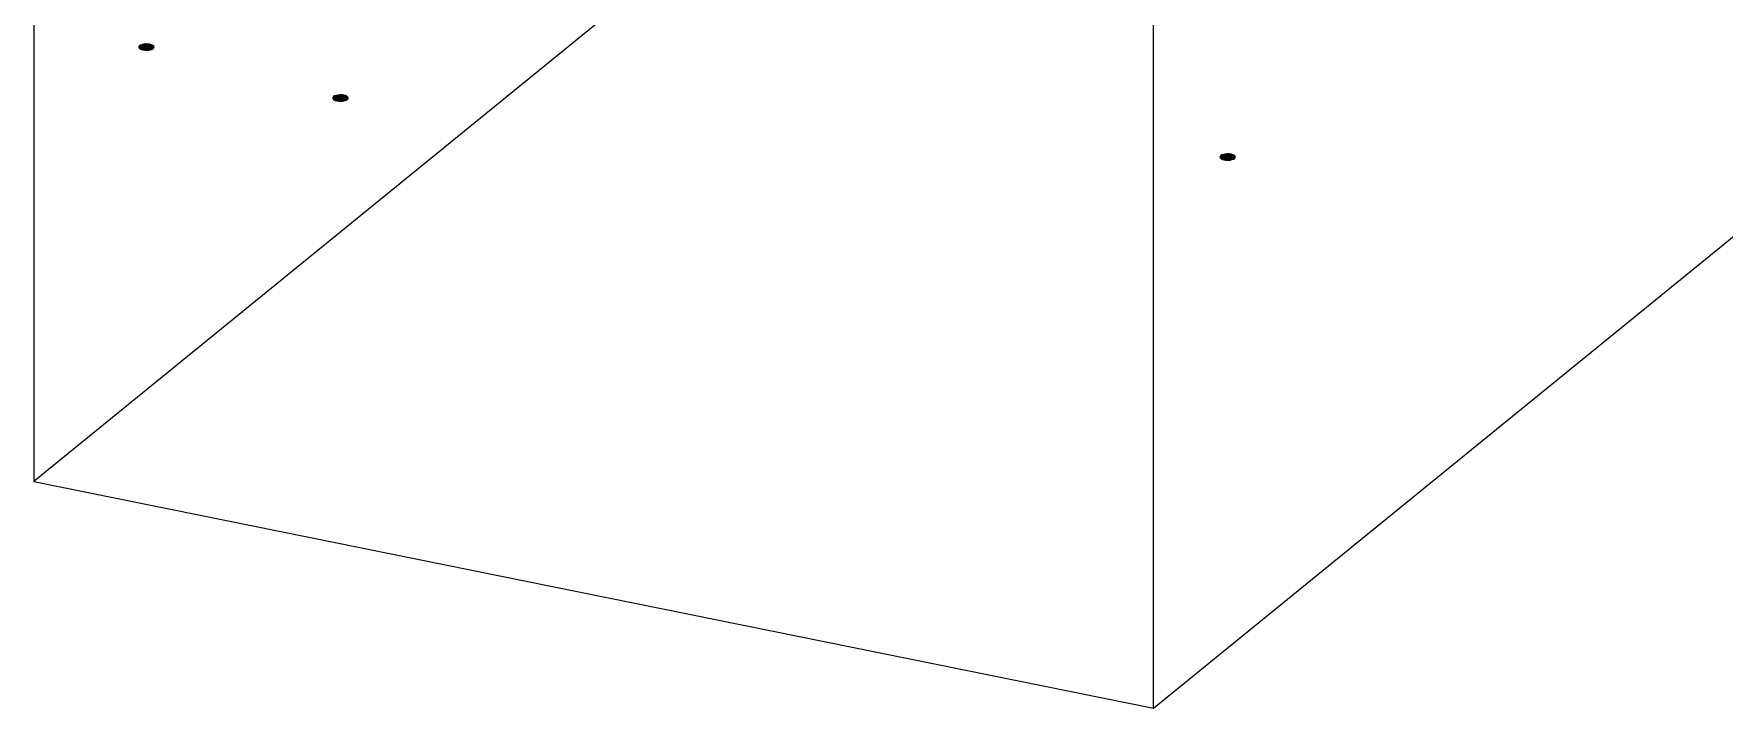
# Model space of a CAD drawing. Header units: inches. Extents: x -8719 to -3484, y -2874 to 4085.
# Drawn here: x -6074 to -5200, y -1263 to -915 of the extents above; entities that cross this region are included whole.
import ezdxf

# ---------------------------------------------------------------- set-up
doc = ezdxf.new("R2010")
doc.units = ezdxf.units.IN
doc.header["$MEASUREMENT"] = 0
doc.layers.add('G-ANNO-SYMB', color=111, linetype='Continuous', lineweight=9)
doc.layers.add('L-SITE', color=91, linetype='Continuous', lineweight=9)
doc.layers.add('L-SITE-1', color=91, linetype='Continuous', lineweight=9, transparency=0.4)

# ---------------------------------------------------------------- blocks, each defined once
blk = doc.blocks.new('BenchMark - BenchMark-1780238-STRUCTURAL - 3D - SOUTHEAST')
at = {"layer": 'L-SITE-1'}
blk.add_hatch(color=256, dxfattribs=at).paths.add_polyline_path([(8252.95, -923.1), (8254.41, -922.93), (8254.91, -922.84), (8255.7, -922.56), (8256.29, -922.21), (8256.63, -921.81), (8256.7, -921.38), (8256.5, -920.97), (8256.04, -920.59), (8255.36, -920.27), (8254.49, -920.03), (8253.51, -919.89), (8252.46, -919.86), (8251, -920.03), (8250.5, -920.13), (8249.71, -920.41), (8249.13, -920.76), (8248.79, -921.16), (8248.73, -921.61), (8248.91, -922), (8249.37, -922.38), (8250.06, -922.7), (8250.92, -922.93), (8251.91, -923.07)], flags=0)
at = {"layer": 'L-SITE'}
blk.add_line((8253.98, -920.45), (8254.49, -920.03), dxfattribs=at)
for points in [[(8249.13, -920.76, 0), (8248.79, -921.16, 0), (8248.71, -921.58, 0), (8248.91, -922, 0), (8249.37, -922.38, 0), (8250.06, -922.7, 0), (8250.92, -922.93, 0), (8251.91, -923.07, 0), (8252.95, -923.1, 0), (8253.98, -923.02, 0), (8254.91, -922.84, 0), (8255.7, -922.56, 0), (8256.29, -922.21, 0)], [(8256.29, -922.21, 0), (8256.63, -921.81, 0), (8256.7, -921.38, 0), (8256.5, -920.97, 0), (8256.04, -920.59, 0), (8255.36, -920.27, 0), (8254.49, -920.03, 0), (8253.51, -919.89, 0), (8252.46, -919.86, 0), (8251.44, -919.94, 0), (8250.5, -920.13, 0), (8249.71, -920.41, 0), (8249.13, -920.76, 0)]]:
    blk.add_polyline3d(points, dxfattribs=at)
blk = doc.blocks.new('BenchMark - BenchMark-V412-STRUCTURAL - 3D - SOUTHEAST')
at = {"layer": 'L-SITE-1'}
blk.add_hatch(color=256, dxfattribs=at).paths.add_polyline_path([(8353.32, -949.43), (8354.79, -949.26), (8355.29, -949.16), (8356.07, -948.88), (8356.66, -948.53), (8357, -948.13), (8357.07, -947.71), (8356.87, -947.29), (8356.41, -946.91), (8355.73, -946.59), (8354.86, -946.36), (8353.88, -946.22), (8352.84, -946.19), (8351.37, -946.36), (8350.87, -946.45), (8350.08, -946.73), (8349.5, -947.08), (8349.16, -947.48), (8349.09, -947.91), (8349.29, -948.32), (8349.74, -948.7), (8350.43, -949.02), (8351.29, -949.26), (8352.28, -949.4)], flags=0)
at = {"layer": 'L-SITE'}
for q in [(8349.5, -947.08), (8351.29, -949.26), (8354.86, -946.36), (8356.66, -948.53)]:
    blk.add_line((8353.08, -947.81), q, dxfattribs=at)
for points in [[(8349.5, -947.08, 0), (8349.16, -947.48, 0), (8349.09, -947.91, 0), (8349.29, -948.32, 0), (8349.74, -948.7, 0), (8350.43, -949.02, 0), (8351.29, -949.26, 0), (8352.28, -949.4, 0), (8353.32, -949.43, 0), (8354.35, -949.35, 0), (8355.29, -949.16, 0), (8356.07, -948.88, 0), (8356.66, -948.53, 0)], [(8356.66, -948.53, 0), (8357, -948.13, 0), (8357.07, -947.71, 0), (8356.87, -947.29, 0), (8356.41, -946.91, 0), (8355.73, -946.59, 0), (8354.86, -946.36, 0), (8353.88, -946.22, 0), (8352.84, -946.19, 0), (8351.81, -946.27, 0), (8350.87, -946.45, 0), (8350.08, -946.73, 0), (8349.5, -947.08, 0)]]:
    blk.add_polyline3d(points, dxfattribs=at)

msp = doc.modelspace()

# ---------------------------------------------------------------- linework, layer by layer
at = {"layer": 'G-ANNO-SYMB'}
for p, q in [((-6073.79, -486.36), (-6073.79, -1146.07)), ((-5322.84, -535.01), (-6073.79, -1146.07)), ((-5494.7, -1263.3), (-5494.7, -603.59)), ((-5494.7, -1263.3), (-4743.75, -652.24)), ((-6073.79, -1146.07), (-5494.7, -1263.3))]:
    msp.add_line(p, q, dxfattribs=at)

# ---------------------------------------------------------------- block references
at = {"layer": 'L-SITE'}
for name, p in [('BenchMark - BenchMark-1780238-STRUCTURAL - 3D - SOUTHEAST', (-14268.3, 0)), ('BenchMark - BenchMark-V412-STRUCTURAL - 3D - SOUTHEAST', (-14268.3, 0)), ('BenchMark - BenchMark-V412-STRUCTURAL - 3D - SOUTHEAST', (-13809.49, -30.51))]:
    msp.add_blockref(name, p, dxfattribs=at)

doc.saveas('drawing.dxf')
